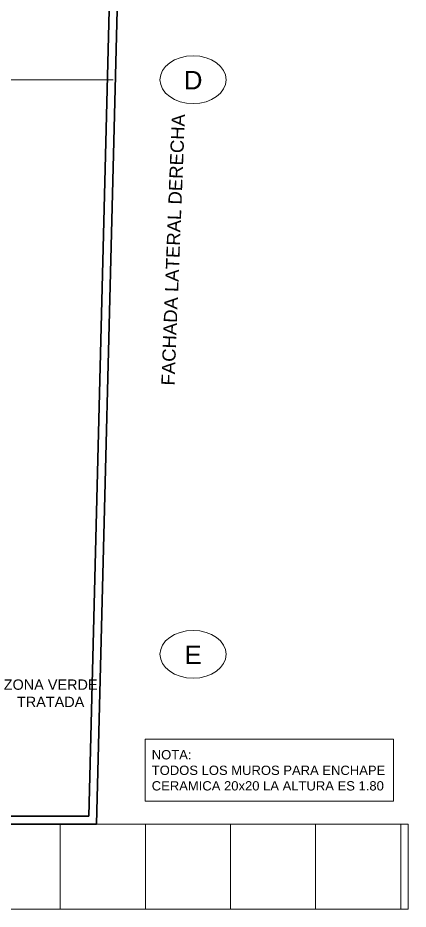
# Model space of a CAD drawing. Extents: x 98839 to 99031, y 101876 to 101926.
# Drawn here: x 98892 to 98899.37, y 101880.15 to 101896.96 of the extents above; entities that cross this region are included whole.
import ezdxf
from ezdxf import colors
from ezdxf.entities.mleader import LeaderData, LeaderLine
from ezdxf.enums import TextEntityAlignment as Align
from ezdxf.math import Vec2, Vec3

# ---------------------------------------------------------------- set-up
doc = ezdxf.new("R2010")
doc.units = 0
doc.header["$LTSCALE"] = 8
doc.header["$MEASUREMENT"] = 0
doc.linetypes.add('DASHDOTX2', pattern=[2, 1, -0.5, 0, -0.5])
doc.layers.get('0').update_dxf_attribs({"linetype": 'CONTINUOUS', "lineweight": 9})
for name, color, linetype, lineweight in [('A_EJES', 75, 'DASHDOTX2', 5), ('A_MURO-ANTE', 7, 'CONTINUOUS', 30), ('A_PISO-GRAN', 250, 'CONTINUOUS', 0), ('A_TEXT', 154, 'CONTINUOUS', 0), ('A_TEXT-IDEN', 5, 'CONTINUOUS', 18), ('A_TEXT-NOTA', 53, 'CONTINUOUS', 20), ('A_TEXT-SIMB', 195, 'CONTINUOUS', 20)]:
    doc.layers.add(name, color=color, linetype=linetype, lineweight=lineweight)
doc.styles.add('ARIAL', font='arial.ttf')
doc.styles.add('DIM', font='arial.ttf')

# ---------------------------------------------------------------- blocks, each defined once
blk = doc.blocks.new('EJE')
at = {"layer": 'A_TEXT-SIMB'}
blk.add_ellipse((0, 0), major_axis=(-0.625, 0), ratio=0.72, dxfattribs=at)
at = {"layer": 'A_TEXT-IDEN', "style": 'ARIAL'}
blk.add_attdef('EJE', text='', height=0.35, dxfattribs=at).set_placement((0, -0.184), align=Align.CENTER)
blk = doc.blocks.new('_Open30')
at = {"color": 0, "linetype": 'ByBlock', "lineweight": -2}
for p, q in [((-1, 0.268), (0, 0)), ((0, 0), (-1, -0.268)), ((0, 0), (-1, 0))]:
    blk.add_line(p, q, dxfattribs=at)

msp = doc.modelspace()

# ---------------------------------------------------------------- linework, layer by layer
at = {"layer": 'A_EJES'}
for p, q in [((98869.696, 101895.791), (98894.681, 101895.791)), ((98866.884, 101884.955), (98894.681, 101884.955))]:
    msp.add_line(p, q, dxfattribs=at)
at = {"layer": 'A_MURO-ANTE', "ltscale": 0.5}
for p, q in [((98893.484, 101881.755), (98894.491, 101921.749)), ((98893.338, 101881.905), (98894.337, 101921.599)), ((98882.16, 101881.905), (98893.338, 101881.905)), ((98882.01, 101881.755), (98893.484, 101881.755))]:
    msp.add_line(p, q, dxfattribs=at)
at = {"layer": 'A_PISO-GRAN'}
for p, q in [((98892.799, 101880.149), (98892.799, 101881.755)), ((98894.406, 101880.149), (98894.406, 101881.755)), ((98896.012, 101880.149), (98896.012, 101881.755)), ((98897.618, 101880.149), (98897.618, 101881.755)), ((98899.225, 101880.149), (98899.225, 101881.755))]:
    msp.add_line(p, q, dxfattribs=at)
msp.add_lwpolyline([(98882.161, 101881.149, 0.414214), (98883.161, 101880.149), (98899.365, 101880.149), (98899.365, 101881.755), (98882.161, 101881.755), (98882.161, 101881.149)], format="xyb", dxfattribs=at)
at = {"layer": 'A_TEXT'}
msp.add_lwpolyline([(98894.398, 101883.356), (98899.087, 101883.356), (98899.087, 101882.187), (98894.398, 101882.187)], close=True, dxfattribs=at)

# ---------------------------------------------------------------- block references
for p, values in [((98895.306, 101895.791), {'EJE': 'D'}), ((98895.306, 101884.955), {'EJE': 'E'})]:
    msp.add_blockref('EJE', p).add_auto_attribs(values)

# ---------------------------------------------------------------- texts
at = {"layer": 'A_TEXT', "style": 'DIM'}
msp.add_text('FACHADA LATERAL DERECHA', height=0.25, rotation=87.7687, dxfattribs=at).set_placement((98894.954, 101890.02))
at = {"layer": 'A_TEXT', "insert": (98899.149, 101883.149), "char_height": 0.1758, "width": 4.62392, "attachment_point": 3, "style": 'DIM'}
msp.add_mtext('\\pxql;NOTA:\\PTODOS LOS MUROS PARA ENCHAPE CERAMICA 20x20 LA ALTURA ES 1.80', dxfattribs=at)

# ---------------------------------------------------------------- leaders
at = {"layer": 'A_TEXT-NOTA'}
ml = msp.add_multileader_mtext('Standard', dxfattribs=at)
ml.set_content('{\\fArial|b0|i0|c0|p32;ZONA VERDE \\PTRATADA}', color=256, style='ARIAL')
ml.set_leader_properties(color=256, linetype='ByLayer', lineweight=-1)
ml.set_arrow_properties(name='OPEN30')
ml.build(insert=Vec2(0, 0))
ml.multileader.update_dxf_attribs({"leader_type": 0, "dogleg_length": 0.78, "arrow_head_size": 0.195})
ctx = ml.context
ctx.base_point, ctx.char_height, ctx.arrow_head_size, ctx.landing_gap_size, ctx.plane_origin = Vec3(98891.651, 101884.364), 0.195, 0.195, 0.09, Vec3(98889.658, 101881.673)
ctx.text_align_type = 1
notes = []
notes.append((ctx, [(0, (1, 1, 0), (98889.686, 101884.364), (1, 0), 1.966, [(0, [(98888.86, 101883.512)], 0, [])])]))
ctx.mtext.insert, ctx.mtext.width, ctx.mtext.alignment, ctx.mtext.flow_direction = Vec3(98892.617, 101884.481), 3.45002, 2, 5
for ctx, leaders in notes:
    for number, flags, end, landing, length, lines in leaders:
        leader = LeaderData()
        leader.index, (leader.has_last_leader_line, leader.has_dogleg_vector, leader.attachment_direction) = number, flags
        leader.last_leader_point, leader.dogleg_vector, leader.dogleg_length = Vec3(end), Vec3(landing), length
        for number, points, colour, breaks in lines:
            line = LeaderLine()
            line.index, line.vertices, line.color, line.breaks = number, Vec3.list(points), colors.encode_raw_color(colour), breaks
            leader.lines.append(line)
        ctx.leaders.append(leader)

doc.saveas('drawing.dxf')
